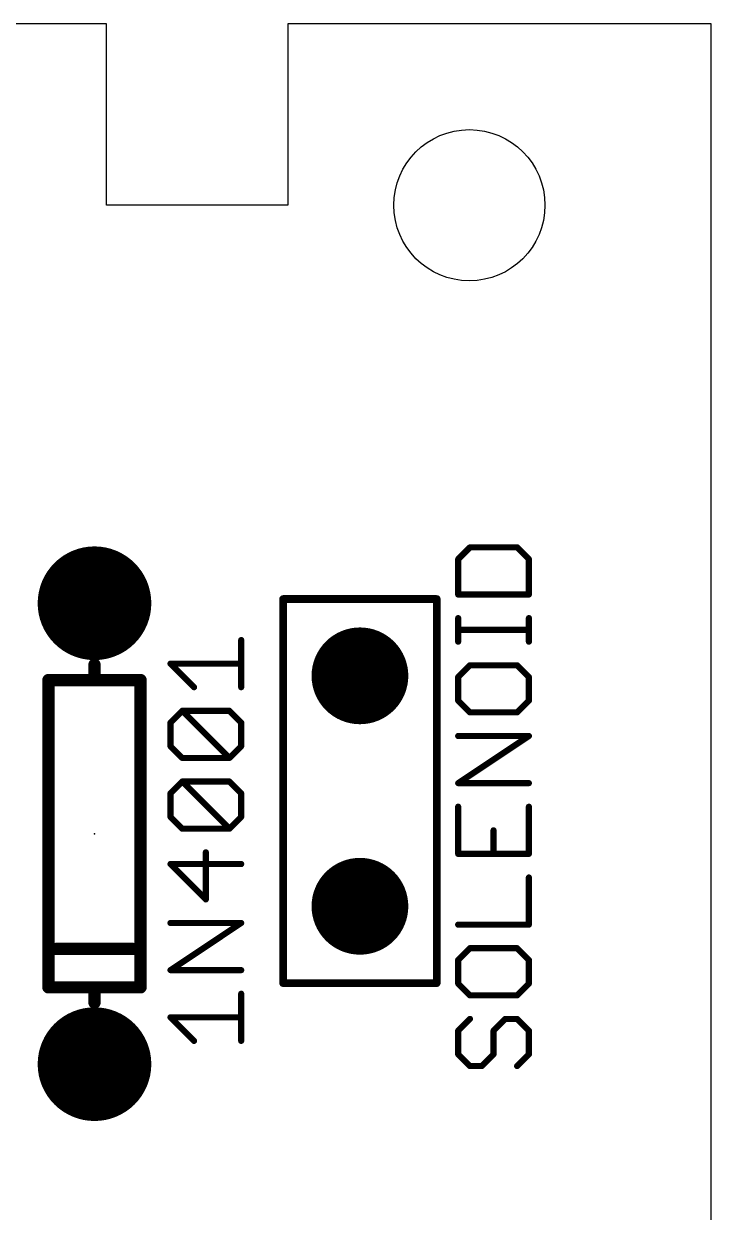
# Model space of a CAD drawing. Extents: x -2 to 100, y 0 to 44.
# Drawn here: x 88.63 to 100, y 24.35 to 44 of the extents above; entities that cross this region are included whole.
import ezdxf

# ---------------------------------------------------------------- set-up
doc = ezdxf.new("R2010")
doc.units = 0
for name, color, linetype in [('17', 94, 'CONTINUOUS'), ('20', 178, 'CONTINUOUS'), ('21', 250, 'CONTINUOUS'), ('23', 178, 'CONTINUOUS'), ('25', 250, 'CONTINUOUS')]:
    doc.layers.add(name, color=color, linetype=linetype)

# ---------------------------------------------------------------- blocks, each defined once
blk = doc.blocks.new('ROUNDP')
at = {"const_width": 0.5}
blk.add_lwpolyline([(0, -0.25, 1), (0, 0.25, 1), (0, -0.25)], format="xyb", dxfattribs=at)

msp = doc.modelspace()

# ---------------------------------------------------------------- linework, layer by layer
at = {"layer": '20'}
for p, q in [((90, 44), (54, 44)), ((90, 41), (90, 44)), ((100, 44), (93, 44)), ((93, 44), (93, 41)), ((100, 0), (100, 44)), ((93, 41), (90, 41))]:
    msp.add_line(p, q, dxfattribs=at)
msp.add_circle((96, 41), 1.25, dxfattribs=at)
at = {"layer": '21'}
for points, const_width in [([(92.92, 34.5218, 1), (92.92, 34.4582)], 0.0635), ([(92.9518, 34.49, 1), (92.8882, 34.49)], 0.0635), ([(95.4918, 34.49, 1), (95.4283, 34.49)], 0.0635), ([(95.46, 34.4582, 1), (95.46, 34.5218)], 0.0635), ([(92.2516, 33.8112, 1), (92.2008, 33.8112)], 0.0508), ([(89.8508, 33.404, 1), (89.7492, 33.404)], 0.1016), ([(91.0748, 33.4393, 1), (91.0388, 33.4034)], 0.0508), ([(91.0568, 33.4468, 1), (91.0568, 33.396)], 0.0508), ([(92.2262, 33.396, 1), (92.2262, 33.4468)], 0.0508), ([(89.0888, 33.15, 1), (88.9872, 33.15)], 0.1016), ([(89.038, 33.2008, 1), (89.038, 33.0992)], 0.1016), ([(89.8, 33.2008, 1), (89.8, 33.0992)], 0.1016), ([(89.8, 33.0992, 1), (89.8, 33.2008)], 0.1016), ([(90.6128, 33.15, 1), (90.5112, 33.15)], 0.1016), ([(90.562, 33.0992, 1), (90.562, 33.2008)], 0.1016), ([(89.7492, 33.15, 1), (89.8508, 33.15)], 0.1016), ([(91.4286, 33.0136, 1), (91.4646, 33.0495)], 0.0508), ([(92.2008, 33.0316, 1), (92.2516, 33.0316)], 0.0508), ([(91.2517, 32.6672, 1), (91.2517, 32.6164)], 0.0508), ([(91.2697, 32.6597, 1), (91.2337, 32.6238)], 0.0508), ([(91.2697, 32.6238, 1), (91.2337, 32.6597)], 0.0508), ([(92.0493, 32.6597, 1), (92.0133, 32.6238)], 0.0508), ([(92.0313, 32.6164, 1), (92.0313, 32.6672)], 0.0508), ([(91.0822, 32.4469, 1), (91.0314, 32.4469)], 0.0508), ([(91.0388, 32.4648, 1), (91.0748, 32.4289)], 0.0508), ([(92.2516, 32.4469, 1), (92.2008, 32.4469)], 0.0508), ([(92.2082, 32.4289, 1), (92.2442, 32.4648)], 0.0508), ([(91.0748, 32.075, 1), (91.0388, 32.0391)], 0.0508), ([(91.0314, 32.0571, 1), (91.0822, 32.0571)], 0.0508), ([(92.2008, 32.0571, 1), (92.2516, 32.0571)], 0.0508), ([(92.2442, 32.0391, 1), (92.2082, 32.075)], 0.0508), ([(91.2517, 31.8876, 1), (91.2517, 31.8368)], 0.0508), ([(91.2337, 31.8442, 1), (91.2697, 31.8801)], 0.0508), ([(92.0133, 31.8801, 1), (92.0493, 31.8442)], 0.0508), ([(92.0133, 31.8442, 1), (92.0493, 31.8801)], 0.0508), ([(92.0313, 31.8368, 1), (92.0313, 31.8876)], 0.0508), ([(91.2517, 31.4978, 1), (91.2517, 31.447)], 0.0508), ([(91.2697, 31.4903, 1), (91.2337, 31.4544)], 0.0508), ([(91.2697, 31.4544, 1), (91.2337, 31.4903)], 0.0508), ([(92.0493, 31.4903, 1), (92.0133, 31.4544)], 0.0508), ([(92.0313, 31.447, 1), (92.0313, 31.4978)], 0.0508), ([(91.0822, 31.2775, 1), (91.0314, 31.2775)], 0.0508), ([(91.0388, 31.2954, 1), (91.0748, 31.2595)], 0.0508), ([(92.2516, 31.2775, 1), (92.2008, 31.2775)], 0.0508), ([(92.2082, 31.2595, 1), (92.2442, 31.2954)], 0.0508), ([(91.0748, 30.9056, 1), (91.0388, 30.8697)], 0.0508), ([(91.0314, 30.8877, 1), (91.0822, 30.8877)], 0.0508), ([(92.2008, 30.8877, 1), (92.2516, 30.8877)], 0.0508), ([(92.2442, 30.8697, 1), (92.2082, 30.9056)], 0.0508), ([(91.2517, 30.7182, 1), (91.2517, 30.6674)], 0.0508), ([(91.2337, 30.6748, 1), (91.2697, 30.7108)], 0.0508), ([(92.0133, 30.7108, 1), (92.0493, 30.6748)], 0.0508), ([(92.0133, 30.6748, 1), (92.0493, 30.7108)], 0.0508), ([(92.0313, 30.6674, 1), (92.0313, 30.7182)], 0.0508), ([(91.6669, 30.303, 1), (91.6161, 30.303)], 0.0508), ([(91.0748, 30.1261, 1), (91.0388, 30.0901)], 0.0508), ([(91.0568, 30.1335, 1), (91.0568, 30.0827)], 0.0508), ([(92.2262, 30.0827, 1), (92.2262, 30.1335)], 0.0508), ([(91.6161, 29.5234, 1), (91.6669, 29.5234)], 0.0508), ([(91.6235, 29.5054, 1), (91.6595, 29.5414)], 0.0508), ([(91.0568, 29.159, 1), (91.0568, 29.1082)], 0.0508), ([(92.2403, 29.1125, 1), (92.2121, 29.1547)], 0.0508), ([(92.2262, 29.1082, 1), (92.2262, 29.159)], 0.0508), ([(89.165, 28.7558, 1), (89.165, 28.6542)], 0.1016), ([(90.435, 28.6542, 1), (90.435, 28.7558)], 0.1016), ([(91.0568, 28.3794, 1), (91.0568, 28.3286)], 0.0508), ([(91.0427, 28.3751, 1), (91.0709, 28.3329)], 0.0508), ([(92.2262, 28.3286, 1), (92.2262, 28.3794)], 0.0508), ([(89.038, 28.1208, 1), (89.038, 28.0192)], 0.1016), ([(88.9872, 28.07, 1), (89.0888, 28.07)], 0.1016), ([(89.8, 28.1208, 1), (89.8, 28.0192)], 0.1016), ([(89.8508, 28.07, 1), (89.7492, 28.07)], 0.1016), ([(89.8, 28.0192, 1), (89.8, 28.1208)], 0.1016), ([(90.5112, 28.07, 1), (90.6128, 28.07)], 0.1016), ([(90.562, 28.0192, 1), (90.562, 28.1208)], 0.1016), ([(92.8882, 28.14, 1), (92.9518, 28.14)], 0.0635), ([(92.92, 28.1717, 1), (92.92, 28.1083)], 0.0635), ([(95.4283, 28.14, 1), (95.4918, 28.14)], 0.0635), ([(95.46, 28.1083, 1), (95.46, 28.1717)], 0.0635), ([(92.2516, 27.9642, 1), (92.2008, 27.9642)], 0.0508), ([(89.7492, 27.816, 1), (89.8508, 27.816)], 0.1016), ([(91.0748, 27.5924, 1), (91.0388, 27.5564)], 0.0508), ([(91.0568, 27.5998, 1), (91.0568, 27.549)], 0.0508), ([(92.2262, 27.549, 1), (92.2262, 27.5998)], 0.0508), ([(91.4286, 27.1666, 1), (91.4646, 27.2026)], 0.0508), ([(92.2008, 27.1846, 1), (92.2516, 27.1846)], 0.0508)]:
    msp.add_lwpolyline(points, format="xyb", dxfattribs=dict(at, const_width=const_width))
for points, const_width in [([(95.46, 34.49), (92.92, 34.49)], 0.127), ([(92.92, 34.49), (92.92, 28.14)], 0.127), ([(95.46, 28.14), (95.46, 34.49)], 0.127), ([(92.2262, 33.0316), (92.2262, 33.8112)], 0.1016), ([(89.8, 33.15), (89.8, 33.404)], 0.2032), ([(91.4466, 33.0316), (91.0568, 33.4214)], 0.1016), ([(91.0568, 33.4214), (92.2262, 33.4214)], 0.1016), ([(89.038, 28.07), (89.038, 33.15)], 0.2032), ([(89.038, 33.15), (89.8, 33.15)], 0.2032), ([(89.8, 33.15), (90.562, 33.15)], 0.2032), ([(90.562, 33.15), (90.562, 28.07)], 0.2032), ([(91.0568, 32.4469), (91.2517, 32.6418)], 0.1016), ([(91.2517, 32.6418), (92.0313, 32.6418)], 0.1016), ([(92.0313, 31.8622), (91.2517, 32.6418)], 0.1016), ([(92.0313, 32.6418), (92.2262, 32.4469)], 0.1016), ([(91.0568, 32.0571), (91.0568, 32.4469)], 0.1016), ([(92.2262, 32.4469), (92.2262, 32.0571)], 0.1016), ([(91.2517, 31.8622), (91.0568, 32.0571)], 0.1016), ([(92.2262, 32.0571), (92.0313, 31.8622)], 0.1016), ([(92.0313, 31.8622), (91.2517, 31.8622)], 0.1016), ([(91.0568, 31.2775), (91.2517, 31.4724)], 0.1016), ([(91.2517, 31.4724), (92.0313, 31.4724)], 0.1016), ([(92.0313, 30.6928), (91.2517, 31.4724)], 0.1016), ([(92.0313, 31.4724), (92.2262, 31.2775)], 0.1016), ([(91.0568, 30.8877), (91.0568, 31.2775)], 0.1016), ([(92.2262, 31.2775), (92.2262, 30.8877)], 0.1016), ([(91.2517, 30.6928), (91.0568, 30.8877)], 0.1016), ([(92.2262, 30.8877), (92.0313, 30.6928)], 0.1016), ([(92.0313, 30.6928), (91.2517, 30.6928)], 0.1016), ([(91.6415, 29.5234), (91.6415, 30.303)], 0.1016), ([(92.2262, 30.1081), (91.0568, 30.1081)], 0.1016), ([(91.0568, 30.1081), (91.6415, 29.5234)], 0.1016), ([(91.0568, 28.354), (92.2262, 29.1336)], 0.1016), ([(92.2262, 29.1336), (91.0568, 29.1336)], 0.1016), ([(90.435, 28.705), (89.165, 28.705)], 0.2032), ([(92.2262, 28.354), (91.0568, 28.354)], 0.1016), ([(89.8, 28.07), (89.038, 28.07)], 0.2032), ([(90.562, 28.07), (89.8, 28.07)], 0.2032), ([(89.8, 28.07), (89.8, 27.816)], 0.2032), ([(92.92, 28.14), (95.46, 28.14)], 0.127), ([(92.2262, 27.1846), (92.2262, 27.9642)], 0.1016), ([(91.4466, 27.1846), (91.0568, 27.5744)], 0.1016), ([(91.0568, 27.5744), (92.2262, 27.5744)], 0.1016)]:
    msp.add_lwpolyline(points, dxfattribs=dict(at, const_width=const_width))
at = {"layer": '23'}
for p in [(89.8, 30.61), (94.19, 29.41)]:
    msp.add_point(p, dxfattribs=at)
at = {"layer": '25', "const_width": 0.1016}
for points in [[(96.0097, 35.3437), (95.8148, 35.1488)], [(96.7893, 35.3437), (96.0097, 35.3437)], [(96.9842, 35.1488), (96.7893, 35.3437)], [(95.8148, 35.1488), (95.8148, 34.5641)], [(96.9842, 34.5641), (96.9842, 35.1488)], [(95.8148, 34.5641), (96.9842, 34.5641)], [(95.8148, 33.7845), (95.8148, 34.1743)], [(96.9842, 33.7845), (96.9842, 34.1743)], [(96.9842, 33.9794), (95.8148, 33.9794)], [(96.0097, 33.3947), (95.8148, 33.1998)], [(96.7893, 33.3947), (96.0097, 33.3947)], [(96.9842, 33.1998), (96.7893, 33.3947)], [(95.8148, 33.1998), (95.8148, 32.81)], [(96.9842, 32.81), (96.9842, 33.1998)], [(95.8148, 32.81), (96.0097, 32.6151)], [(96.7893, 32.6151), (96.9842, 32.81)], [(96.0097, 32.6151), (96.7893, 32.6151)], [(95.8148, 31.4457), (96.9842, 32.2253)], [(96.9842, 32.2253), (95.8148, 32.2253)], [(96.9842, 31.4457), (95.8148, 31.4457)], [(95.8148, 31.0559), (95.8148, 30.2763)], [(96.9842, 30.2763), (96.9842, 31.0559)], [(96.3995, 30.2763), (96.3995, 30.6661)], [(95.8148, 30.2763), (96.9842, 30.2763)], [(96.9842, 29.1069), (96.9842, 29.8865)], [(95.8148, 29.1069), (96.9842, 29.1069)], [(96.0097, 28.7171), (95.8148, 28.5222)], [(96.7893, 28.7171), (96.0097, 28.7171)], [(96.9842, 28.5222), (96.7893, 28.7171)], [(95.8148, 28.5222), (95.8148, 28.1324)], [(96.9842, 28.1324), (96.9842, 28.5222)], [(95.8148, 28.1324), (96.0097, 27.9375)], [(96.7893, 27.9375), (96.9842, 28.1324)], [(96.0097, 27.9375), (96.7893, 27.9375)], [(96.0097, 27.5477), (95.8148, 27.3528)], [(96.3995, 27.3528), (96.5944, 27.5477)], [(96.5944, 27.5477), (96.7893, 27.5477)], [(96.7893, 27.5477), (96.9842, 27.3528)], [(95.8148, 27.3528), (95.8148, 26.963)], [(96.3995, 26.963), (96.3995, 27.3528)], [(96.9842, 27.3528), (96.9842, 26.963)], [(95.8148, 26.963), (96.0097, 26.7681)], [(96.2046, 26.7681), (96.3995, 26.963)], [(96.9842, 26.963), (96.7893, 26.7681)], [(96.0097, 26.7681), (96.2046, 26.7681)]]:
    msp.add_lwpolyline(points, dxfattribs=at)
at = {"layer": '25', "const_width": 0.0508}
for points in [[(96.0097, 35.3691, 1), (96.0097, 35.3183)], [(96.0277, 35.3257, 1), (95.9917, 35.3616)], [(96.8073, 35.3616, 1), (96.7713, 35.3257)], [(96.7893, 35.3183, 1), (96.7893, 35.3691)], [(95.8402, 35.1488, 1), (95.7894, 35.1488)], [(95.7968, 35.1667, 1), (95.8328, 35.1308)], [(97.0096, 35.1488, 1), (96.9588, 35.1488)], [(96.9662, 35.1308, 1), (97.0022, 35.1667)], [(95.8148, 34.5895, 1), (95.8148, 34.5387)], [(95.7894, 34.5641, 1), (95.8402, 34.5641)], [(96.9588, 34.5641, 1), (97.0096, 34.5641)], [(96.9842, 34.5387, 1), (96.9842, 34.5895)], [(95.8402, 34.1743, 1), (95.7894, 34.1743)], [(97.0096, 34.1743, 1), (96.9588, 34.1743)], [(95.8148, 34.0048, 1), (95.8148, 33.954)], [(96.9842, 33.954, 1), (96.9842, 34.0048)], [(95.7894, 33.7845, 1), (95.8402, 33.7845)], [(96.9588, 33.7845, 1), (97.0096, 33.7845)], [(96.0097, 33.4201, 1), (96.0097, 33.3693)], [(96.0277, 33.3767, 1), (95.9917, 33.4126)], [(96.8073, 33.4126, 1), (96.7713, 33.3767)], [(96.7893, 33.3693, 1), (96.7893, 33.4201)], [(95.8402, 33.1998, 1), (95.7894, 33.1998)], [(95.7968, 33.2177, 1), (95.8328, 33.1818)], [(97.0096, 33.1998, 1), (96.9588, 33.1998)], [(96.9662, 33.1818, 1), (97.0022, 33.2177)], [(95.8328, 32.8279, 1), (95.7968, 32.792)], [(95.7894, 32.81, 1), (95.8402, 32.81)], [(96.9588, 32.81, 1), (97.0096, 32.81)], [(97.0022, 32.792, 1), (96.9662, 32.8279)], [(96.0097, 32.6405, 1), (96.0097, 32.5897)], [(95.9917, 32.5971, 1), (96.0277, 32.633)], [(96.7713, 32.633, 1), (96.8073, 32.5971)], [(96.7893, 32.5897, 1), (96.7893, 32.6405)], [(95.8148, 32.2507, 1), (95.8148, 32.1999)], [(96.9983, 32.2042, 1), (96.9701, 32.2464)], [(96.9842, 32.1999, 1), (96.9842, 32.2507)], [(95.8148, 31.4711, 1), (95.8148, 31.4203)], [(95.8007, 31.4668, 1), (95.8289, 31.4246)], [(96.9842, 31.4203, 1), (96.9842, 31.4711)], [(95.8402, 31.0559, 1), (95.7894, 31.0559)], [(97.0096, 31.0559, 1), (96.9588, 31.0559)], [(96.4249, 30.6661, 1), (96.3741, 30.6661)], [(95.8148, 30.3017, 1), (95.8148, 30.2509)], [(95.7894, 30.2763, 1), (95.8402, 30.2763)], [(96.3741, 30.2763, 1), (96.4249, 30.2763)], [(96.9588, 30.2763, 1), (97.0096, 30.2763)], [(96.9842, 30.2509, 1), (96.9842, 30.3017)], [(97.0096, 29.8865, 1), (96.9588, 29.8865)], [(95.8148, 29.1323, 1), (95.8148, 29.0815)], [(96.9588, 29.1069, 1), (97.0096, 29.1069)], [(96.9842, 29.0815, 1), (96.9842, 29.1323)], [(96.0097, 28.7425, 1), (96.0097, 28.6917)], [(96.0277, 28.6991, 1), (95.9917, 28.7351)], [(96.8073, 28.7351, 1), (96.7713, 28.6991)], [(96.7893, 28.6917, 1), (96.7893, 28.7425)], [(95.7968, 28.5402, 1), (95.8328, 28.5042)], [(95.8402, 28.5222, 1), (95.7894, 28.5222)], [(97.0096, 28.5222, 1), (96.9588, 28.5222)], [(96.9662, 28.5042, 1), (97.0022, 28.5402)], [(95.8328, 28.1504, 1), (95.7968, 28.1144)], [(95.7894, 28.1324, 1), (95.8402, 28.1324)], [(96.9588, 28.1324, 1), (97.0096, 28.1324)], [(97.0022, 28.1144, 1), (96.9662, 28.1504)], [(96.0097, 27.9629, 1), (96.0097, 27.9121)], [(95.9917, 27.9195, 1), (96.0277, 27.9555)], [(96.7713, 27.9555, 1), (96.8073, 27.9195)], [(96.7893, 27.9121, 1), (96.7893, 27.9629)], [(96.0277, 27.5297, 1), (95.9917, 27.5657)], [(96.5944, 27.5731, 1), (96.5944, 27.5223)], [(96.6124, 27.5297, 1), (96.5764, 27.5657)], [(96.8073, 27.5657, 1), (96.7713, 27.5297)], [(96.7893, 27.5223, 1), (96.7893, 27.5731)], [(95.7968, 27.3708, 1), (95.8328, 27.3348)], [(95.8402, 27.3528, 1), (95.7894, 27.3528)], [(96.3815, 27.3708, 1), (96.4175, 27.3348)], [(96.4249, 27.3528, 1), (96.3741, 27.3528)], [(97.0096, 27.3528, 1), (96.9588, 27.3528)], [(96.9662, 27.3348, 1), (97.0022, 27.3708)], [(95.8328, 26.981, 1), (95.7968, 26.945)], [(95.7894, 26.963, 1), (95.8402, 26.963)], [(96.3741, 26.963, 1), (96.4249, 26.963)], [(96.4175, 26.945, 1), (96.3815, 26.981)], [(96.9588, 26.963, 1), (97.0096, 26.963)], [(97.0022, 26.945, 1), (96.9662, 26.981)], [(96.0097, 26.7935, 1), (96.0097, 26.7427)], [(95.9917, 26.7501, 1), (96.0277, 26.7861)], [(96.1866, 26.7861, 1), (96.2226, 26.7501)], [(96.2046, 26.7427, 1), (96.2046, 26.7935)], [(96.7713, 26.7861, 1), (96.8073, 26.7501)]]:
    msp.add_lwpolyline(points, format="xyb", dxfattribs=at)

# ---------------------------------------------------------------- block references
at = {"layer": '17'}
for p, xscale, yscale, rotation in [((89.8, 34.42), 1.8796, 1.8796, 270), ((89.8, 34.42), 1.8796, 1.8796, 270), ((94.19, 33.22), 1.6002, 1.6002, 90), ((94.19, 33.22), 1.6002, 1.6002, 90), ((94.19, 29.41), 1.6002, 1.6002, 90), ((94.19, 29.41), 1.6002, 1.6002, 90), ((89.8, 26.8), 1.8796, 1.8796, 270), ((89.8, 26.8), 1.8796, 1.8796, 270)]:
    msp.add_blockref('ROUNDP', p, dxfattribs=dict(at, xscale=xscale, yscale=yscale, rotation=rotation))

doc.saveas('drawing.dxf')
